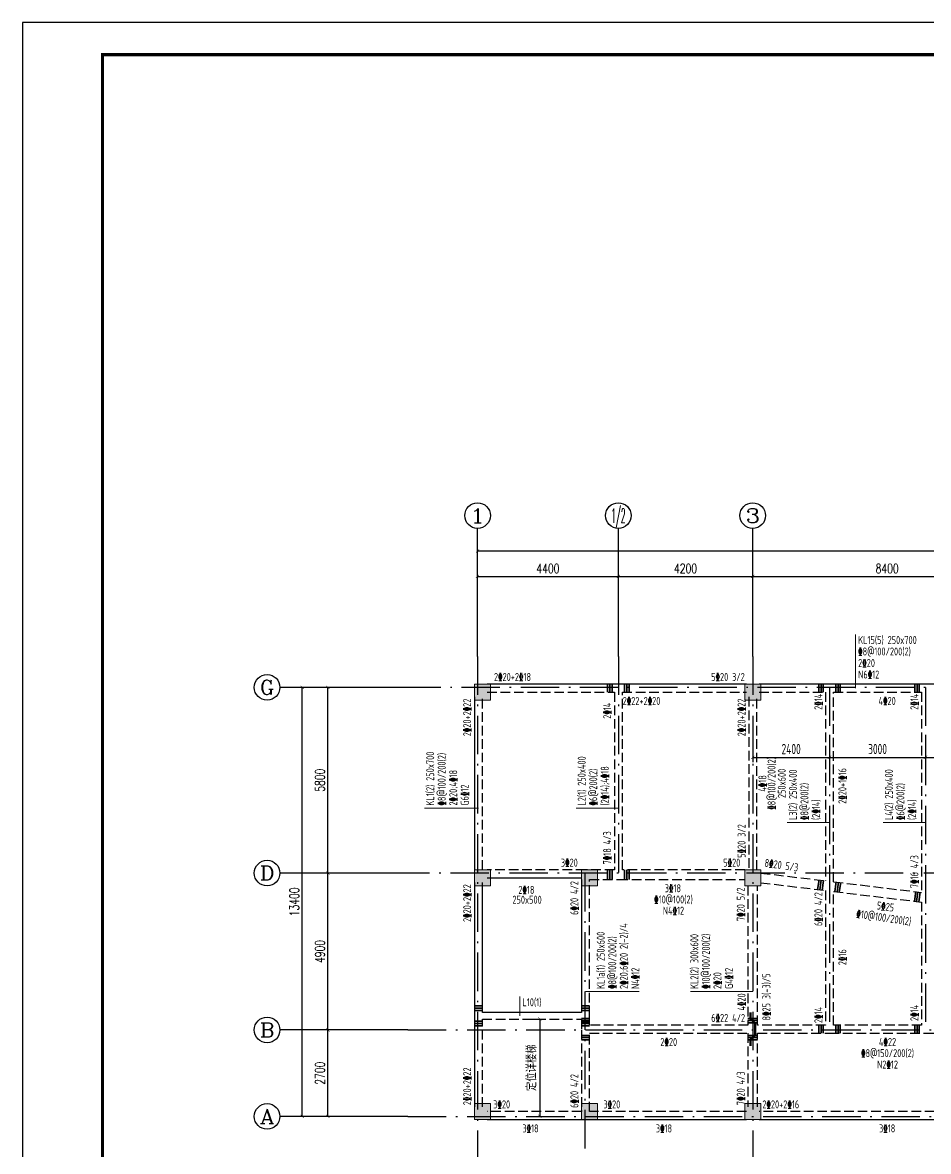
# Model space of a CAD drawing. Extents: x 169490 to 7584583, y -2399407 to 1374371.
# Drawn here: x 722202 to 750510, y 659948 to 695204 of the extents above; entities that cross this region are included whole.
import ezdxf
from ezdxf.enums import TextEntityAlignment as Align

# ---------------------------------------------------------------- set-up
doc = ezdxf.new("R2010")
doc.units = 0
doc.header["$LTSCALE"] = 100
doc.linetypes.add('D3轴线点划线', pattern=[18.5, 12, -3, 0.5, -3])
doc.linetypes.add('H3普通虚线', pattern=[4.2, 3, -1.2])
doc.layers.get('0').update_dxf_attribs({"linetype": 'CONTINUOUS'})
doc.layers.get('DEFPOINTS').update_dxf_attribs({"linetype": 'CONTINUOUS'})
for name, color, linetype in [('AXIS', 3, 'CONTINUOUS'), ('AXIS_TEXT', 4, 'CONTINUOUS'), ('C-AXIS(轴号)', 3, 'CONTINUOUS'), ('C-AXIS-T(字)', 7, 'CONTINUOUS'), ('C-DOTE', 8, 'D3轴线点划线'), ('S-BEAM-LINE1', 4, 'CONTINUOUS'), ('S-BEAM-LINE2', 4, 'H3普通虚线'), ('S-COLU-HATCH', 251, 'CONTINUOUS'), ('S-SLAB-DIM', 92, 'CONTINUOUS'), ('图框', 140, 'CONTINUOUS')]:
    doc.layers.add(name, color=color, linetype=linetype)
for name, color, linetype, lineweight in [('S-COLU-LINE1', 6, 'CONTINUOUS', 18), ('梁原位标注', 7, 'CONTINUOUS', 18), ('梁标注引线', 2, 'CONTINUOUS', 18), ('梁附加吊筋', 1, 'CONTINUOUS', 50), ('梁附加箍筋', 1, 'CONTINUOUS', 35)]:
    doc.layers.add(name, color=color, linetype=linetype, lineweight=lineweight)
doc.styles.add('_TCH_AXIS', font='COMPLEX', dxfattribs={"bigfont": 'GBCBIG'})
doc.styles.add('_TCH_DIM_T3', font='SIMPLEX.shx', dxfattribs={"width": 0.705882, "bigfont": 'GBCBIG.shx'})
doc.styles.add('BW_Rein', font='Tssdeng.shx', dxfattribs={"width": 0.7, "bigfont": 'hztxt.shx'})
doc.styles.add('COMPLEX', font='COMPLEX')
doc.styles.add('TSSD_Dimension', font='Tssdeng.shx', dxfattribs={"width": 0.7, "bigfont": 'tssdchn.shx'})
doc.dimstyles.new('_TCH_ARCH&&100', dxfattribs={"dimtxt": 297.5, "dimasz": 100, "dimexe": 250, "dimexo": 300, "dimgap": 100, "dimtad": 1, "dimdec": 0, "dimzin": 0, "dimdsep": 46, "dimtxsty": '_TCH_DIM_T3', "dimblk": 'ARCHTICK', "dimcen": 0.09, "dimclrt": 7, "dimazin": 2, "dimtfac": 1, "dimtdec": 0, "dimtix": 1, "dimtmove": 2, "dimatfit": 3, "dimfxl": 1, "dimtolj": 1, "dimtzin": 0, "dimarcsym": 0})
doc.dimstyles.new('TSSD_100_100$0', dxfattribs={"dimtxt": 320, "dimasz": 100, "dimexe": 150, "dimexo": 150, "dimgap": 100, "dimtad": 1, "dimdec": 0, "dimzin": 0, "dimdsep": 46, "dimtxsty": 'TSSD_Dimension', "dimblk": 'ARCHTICK', "dimcen": 0, "dimclrt": 7, "dimadec": 1, "dimazin": 0, "dimtfac": 1, "dimtdec": 0, "dimtix": 1, "dimtmove": 2, "dimatfit": 3, "dimldrblk": '_TSDBK', "dimfxl": 1, "dimtolj": 1, "dimtzin": 0, "dimarcsym": 0})

# ---------------------------------------------------------------- blocks, each defined once
blk = doc.blocks.new('_ARCHTICK')
at = {"const_width": 0.15}
blk.add_lwpolyline([(-0.5, -0.5), (0.5, 0.5)], dxfattribs=at)
blk = doc.blocks.new('*D1527')
at = {"layer": 'AXIS', "color": 0, "lineweight": -2, "transparency": 16777216}
for p, q in [((736420, 675706), (736420, 678956)), ((736420, 678706), (808320, 678706)), ((808320, 675706), (808320, 678956))]:
    blk.add_line(p, q, dxfattribs=at)
at = {"layer": 'DEFPOINTS', "color": 0, "transparency": 16777216}
for p in [(808320, 678706), (736420, 675406), (808320, 675406)]:
    blk.add_point(p, dxfattribs=at)
at = {"layer": 'AXIS', "color": 0, "lineweight": -2, "transparency": 16777216, "xscale": 100, "yscale": 100, "zscale": 100, "rotation": 180}
blk.add_blockref('_ARCHTICK', (736420, 678706), dxfattribs=at)
at = {"layer": 'AXIS', "color": 0, "lineweight": -2, "transparency": 16777216, "xscale": 100, "yscale": 100, "zscale": 100}
blk.add_blockref('_ARCHTICK', (808320, 678706), dxfattribs=at)
at = {"layer": 'AXIS', "color": 7, "transparency": 16777216, "insert": (772370, 678955), "char_height": 297.5, "attachment_point": 5, "style": '_TCH_DIM_T3'}
blk.add_mtext('\\A1;71900', dxfattribs=at)
blk = doc.blocks.new('*D1528')
at = {"layer": 'AXIS', "color": 0, "lineweight": -2, "transparency": 16777216}
for p, q in [((736420, 675706), (736420, 678156)), ((740820, 675706), (740820, 678156)), ((736420, 677906), (740820, 677906))]:
    blk.add_line(p, q, dxfattribs=at)
at = {"layer": 'DEFPOINTS', "color": 0, "transparency": 16777216}
for p in [(740820, 677906), (736420, 675406), (740820, 675406)]:
    blk.add_point(p, dxfattribs=at)
at = {"layer": 'AXIS', "color": 0, "lineweight": -2, "transparency": 16777216, "xscale": 100, "yscale": 100, "zscale": 100, "rotation": 180}
blk.add_blockref('_ARCHTICK', (736420, 677906), dxfattribs=at)
at = {"layer": 'AXIS', "color": 0, "lineweight": -2, "transparency": 16777216, "xscale": 100, "yscale": 100, "zscale": 100}
blk.add_blockref('_ARCHTICK', (740820, 677906), dxfattribs=at)
at = {"layer": 'AXIS', "color": 7, "transparency": 16777216, "insert": (738620, 678155), "char_height": 297.5, "attachment_point": 5, "style": '_TCH_DIM_T3'}
blk.add_mtext('\\A1;4400', dxfattribs=at)
blk = doc.blocks.new('*D1529')
at = {"layer": 'AXIS', "color": 0, "lineweight": -2, "transparency": 16777216}
for p, q in [((740820, 675706), (740820, 678156)), ((745020, 675706), (745020, 678156)), ((740820, 677906), (745020, 677906))]:
    blk.add_line(p, q, dxfattribs=at)
at = {"layer": 'DEFPOINTS', "color": 0, "transparency": 16777216}
for p in [(745020, 677906), (740820, 675406), (745020, 675406)]:
    blk.add_point(p, dxfattribs=at)
at = {"layer": 'AXIS', "color": 0, "lineweight": -2, "transparency": 16777216, "xscale": 100, "yscale": 100, "zscale": 100, "rotation": 180}
blk.add_blockref('_ARCHTICK', (740820, 677906), dxfattribs=at)
at = {"layer": 'AXIS', "color": 0, "lineweight": -2, "transparency": 16777216, "xscale": 100, "yscale": 100, "zscale": 100}
blk.add_blockref('_ARCHTICK', (745020, 677906), dxfattribs=at)
at = {"layer": 'AXIS', "color": 7, "transparency": 16777216, "insert": (742920, 678155), "char_height": 297.5, "attachment_point": 5, "style": '_TCH_DIM_T3'}
blk.add_mtext('\\A1;4200', dxfattribs=at)
blk = doc.blocks.new('*D1530')
at = {"layer": 'AXIS', "color": 0, "lineweight": -2, "transparency": 16777216}
for p, q in [((745020, 675706), (745020, 678156)), ((753420, 675706), (753420, 678156)), ((745020, 677906), (753420, 677906))]:
    blk.add_line(p, q, dxfattribs=at)
at = {"layer": 'DEFPOINTS', "color": 0, "transparency": 16777216}
for p in [(753420, 677906), (745020, 675406), (753420, 675406)]:
    blk.add_point(p, dxfattribs=at)
at = {"layer": 'AXIS', "color": 0, "lineweight": -2, "transparency": 16777216, "xscale": 100, "yscale": 100, "zscale": 100, "rotation": 180}
blk.add_blockref('_ARCHTICK', (745020, 677906), dxfattribs=at)
at = {"layer": 'AXIS', "color": 0, "lineweight": -2, "transparency": 16777216, "xscale": 100, "yscale": 100, "zscale": 100}
blk.add_blockref('_ARCHTICK', (753420, 677906), dxfattribs=at)
at = {"layer": 'AXIS', "color": 7, "transparency": 16777216, "insert": (749220, 678155), "char_height": 297.5, "attachment_point": 5, "style": '_TCH_DIM_T3'}
blk.add_mtext('\\A1;8400', dxfattribs=at)
blk = doc.blocks.new('*D1539')
at = {"layer": 'AXIS', "color": 0, "lineweight": -2, "transparency": 16777216}
for p, q in [((733943, 674442), (730693, 674442)), ((730943, 661042), (730943, 674442)), ((733943, 661042), (730693, 661042))]:
    blk.add_line(p, q, dxfattribs=at)
at = {"layer": 'DEFPOINTS', "color": 0, "transparency": 16777216}
for p in [(730943, 674442), (734243, 674442), (734243, 661042)]:
    blk.add_point(p, dxfattribs=at)
at = {"layer": 'AXIS', "color": 0, "lineweight": -2, "transparency": 16777216, "xscale": 100, "yscale": 100, "zscale": 100}
for p, rotation in [((730943, 674442), 90), ((730943, 661042), 270)]:
    blk.add_blockref('_ARCHTICK', p, dxfattribs=dict(at, rotation=rotation))
at = {"layer": 'AXIS', "color": 7, "transparency": 16777216, "insert": (730695, 667742), "char_height": 297.5, "attachment_point": 5, "rotation": 90, "style": '_TCH_DIM_T3'}
blk.add_mtext('\\A1;13400', dxfattribs=at)
blk = doc.blocks.new('*D1540')
at = {"layer": 'AXIS', "color": 0, "lineweight": -2, "transparency": 16777216}
for p, q in [((733943, 674442), (731493, 674442)), ((731743, 668642), (731743, 674442)), ((733943, 668642), (731493, 668642))]:
    blk.add_line(p, q, dxfattribs=at)
at = {"layer": 'DEFPOINTS', "color": 0, "transparency": 16777216}
for p in [(731743, 674442), (734243, 674442), (734243, 668642)]:
    blk.add_point(p, dxfattribs=at)
at = {"layer": 'AXIS', "color": 0, "lineweight": -2, "transparency": 16777216, "xscale": 100, "yscale": 100, "zscale": 100}
for p, rotation in [((731743, 674442), 90), ((731743, 668642), 270)]:
    blk.add_blockref('_ARCHTICK', p, dxfattribs=dict(at, rotation=rotation))
at = {"layer": 'AXIS', "color": 7, "transparency": 16777216, "insert": (731495, 671542), "char_height": 297.5, "attachment_point": 5, "rotation": 90, "style": '_TCH_DIM_T3'}
blk.add_mtext('\\A1;5800', dxfattribs=at)
blk = doc.blocks.new('*D1541')
at = {"layer": 'AXIS', "color": 0, "lineweight": -2, "transparency": 16777216}
for p, q in [((733943, 668642), (731493, 668642)), ((731743, 663742), (731743, 668642)), ((733943, 663742), (731493, 663742))]:
    blk.add_line(p, q, dxfattribs=at)
at = {"layer": 'DEFPOINTS', "color": 0, "transparency": 16777216}
for p in [(731743, 668642), (734243, 668642), (734243, 663742)]:
    blk.add_point(p, dxfattribs=at)
at = {"layer": 'AXIS', "color": 0, "lineweight": -2, "transparency": 16777216, "xscale": 100, "yscale": 100, "zscale": 100}
for p, rotation in [((731743, 668642), 90), ((731743, 663742), 270)]:
    blk.add_blockref('_ARCHTICK', p, dxfattribs=dict(at, rotation=rotation))
at = {"layer": 'AXIS', "color": 7, "transparency": 16777216, "insert": (731495, 666192), "char_height": 297.5, "attachment_point": 5, "rotation": 90, "style": '_TCH_DIM_T3'}
blk.add_mtext('\\A1;4900', dxfattribs=at)
blk = doc.blocks.new('*D1542')
at = {"layer": 'AXIS', "color": 0, "lineweight": -2, "transparency": 16777216}
for p, q in [((733943, 663742), (731493, 663742)), ((731743, 661042), (731743, 663742)), ((733943, 661042), (731493, 661042))]:
    blk.add_line(p, q, dxfattribs=at)
at = {"layer": 'DEFPOINTS', "color": 0, "transparency": 16777216}
for p in [(731743, 663742), (734243, 663742), (734243, 661042)]:
    blk.add_point(p, dxfattribs=at)
at = {"layer": 'AXIS', "color": 0, "lineweight": -2, "transparency": 16777216, "xscale": 100, "yscale": 100, "zscale": 100}
for p, rotation in [((731743, 663742), 90), ((731743, 661042), 270)]:
    blk.add_blockref('_ARCHTICK', p, dxfattribs=dict(at, rotation=rotation))
at = {"layer": 'AXIS', "color": 7, "transparency": 16777216, "insert": (731495, 662392), "char_height": 297.5, "attachment_point": 5, "rotation": 90, "style": '_TCH_DIM_T3'}
blk.add_mtext('\\A1;2700', dxfattribs=at)
blk = doc.blocks.new('_AXISO')
blk.add_circle((0, 0), 0.5)
at = {"layer": 'AXIS_TEXT', "style": 'COMPLEX', "width": 1.041667}
blk.add_attdef('A', text='', height=0.56, dxfattribs=at).set_placement((-0.25, -0.28), (0.25, -0.28), align=Align.FIT)
blk = doc.blocks.new('*D72')
at = {"layer": 'DEFPOINTS', "color": 0, "ltscale": 10, "transparency": 16777216}
for p in [(737853, 664082), (737853, 661042), (738363, 661042)]:
    blk.add_point(p, dxfattribs=at)
at = {"layer": 'S-SLAB-DIM', "color": 0, "lineweight": -2, "ltscale": 10, "transparency": 16777216}
for p, q in [((738003, 664082), (738513, 664082)), ((738363, 664082), (738363, 661042)), ((738003, 661042), (738513, 661042))]:
    blk.add_line(p, q, dxfattribs=at)
at = {"layer": 'S-SLAB-DIM', "color": 0, "lineweight": -2, "ltscale": 10, "transparency": 16777216, "xscale": 100, "yscale": 100, "zscale": 100}
for p, rotation in [((738363, 664082), 90), ((738363, 661042), 270)]:
    blk.add_blockref('_ARCHTICK', p, dxfattribs=dict(at, rotation=rotation))
at = {"layer": 'S-SLAB-DIM', "color": 7, "ltscale": 10, "transparency": 16777216, "insert": (738103, 662562), "char_height": 320, "attachment_point": 5, "rotation": 90, "style": 'TSSD_Dimension'}
blk.add_mtext('\\A1;定位详楼梯', dxfattribs=at)
blk = doc.blocks.new('_TSDBK')
blk.add_line((-1, 0), (0, 0))
at = {"const_width": 0.5}
blk.add_lwpolyline([(-0.7, -0.7), (0.7, 0.7)], dxfattribs=at)
blk = doc.blocks.new('*D88')
at = {"layer": 'DEFPOINTS', "color": 0, "ltscale": 10, "transparency": 16777216}
for p in [(750420, 673113), (753420, 673113), (753420, 672255)]:
    blk.add_point(p, dxfattribs=at)
at = {"layer": 'S-SLAB-DIM', "color": 0, "lineweight": -2, "ltscale": 10, "transparency": 16777216}
for p, q in [((750420, 672963), (750420, 672105)), ((753420, 672963), (753420, 672105)), ((750420, 672255), (753420, 672255))]:
    blk.add_line(p, q, dxfattribs=at)
at = {"layer": 'S-SLAB-DIM', "color": 0, "lineweight": -2, "ltscale": 10, "transparency": 16777216, "xscale": 100, "yscale": 100, "zscale": 100, "rotation": 180}
blk.add_blockref('_ARCHTICK', (750420, 672255), dxfattribs=at)
at = {"layer": 'S-SLAB-DIM', "color": 0, "lineweight": -2, "ltscale": 10, "transparency": 16777216, "xscale": 100, "yscale": 100, "zscale": 100}
blk.add_blockref('_ARCHTICK', (753420, 672255), dxfattribs=at)
at = {"layer": 'S-SLAB-DIM', "color": 7, "ltscale": 10, "transparency": 16777216, "insert": (751920, 672515), "char_height": 320, "attachment_point": 5, "style": 'TSSD_Dimension'}
blk.add_mtext('\\A1;3000', dxfattribs=at)
blk = doc.blocks.new('*D89')
at = {"layer": 'DEFPOINTS', "color": 0, "ltscale": 10, "transparency": 16777216}
for p in [(747420, 673113), (750420, 673113), (750420, 672255)]:
    blk.add_point(p, dxfattribs=at)
at = {"layer": 'S-SLAB-DIM', "color": 0, "lineweight": -2, "ltscale": 10, "transparency": 16777216}
for p, q in [((747420, 672963), (747420, 672105)), ((750420, 672963), (750420, 672105)), ((747420, 672255), (750420, 672255))]:
    blk.add_line(p, q, dxfattribs=at)
at = {"layer": 'S-SLAB-DIM', "color": 0, "lineweight": -2, "ltscale": 10, "transparency": 16777216, "xscale": 100, "yscale": 100, "zscale": 100, "rotation": 180}
blk.add_blockref('_ARCHTICK', (747420, 672255), dxfattribs=at)
at = {"layer": 'S-SLAB-DIM', "color": 0, "lineweight": -2, "ltscale": 10, "transparency": 16777216, "xscale": 100, "yscale": 100, "zscale": 100}
blk.add_blockref('_ARCHTICK', (750420, 672255), dxfattribs=at)
at = {"layer": 'S-SLAB-DIM', "color": 7, "ltscale": 10, "transparency": 16777216, "insert": (748920, 672515), "char_height": 320, "attachment_point": 5, "style": 'TSSD_Dimension'}
blk.add_mtext('\\A1;3000', dxfattribs=at)
blk = doc.blocks.new('*D90')
at = {"layer": 'DEFPOINTS', "color": 0, "ltscale": 10, "transparency": 16777216}
for p in [(745020, 673113), (747420, 673113), (747420, 672255)]:
    blk.add_point(p, dxfattribs=at)
at = {"layer": 'S-SLAB-DIM', "color": 0, "lineweight": -2, "ltscale": 10, "transparency": 16777216}
for p, q in [((745020, 672963), (745020, 672105)), ((747420, 672963), (747420, 672105)), ((745020, 672255), (747420, 672255))]:
    blk.add_line(p, q, dxfattribs=at)
at = {"layer": 'S-SLAB-DIM', "color": 0, "lineweight": -2, "ltscale": 10, "transparency": 16777216, "xscale": 100, "yscale": 100, "zscale": 100, "rotation": 180}
blk.add_blockref('_ARCHTICK', (745020, 672255), dxfattribs=at)
at = {"layer": 'S-SLAB-DIM', "color": 0, "lineweight": -2, "ltscale": 10, "transparency": 16777216, "xscale": 100, "yscale": 100, "zscale": 100}
blk.add_blockref('_ARCHTICK', (747420, 672255), dxfattribs=at)
at = {"layer": 'S-SLAB-DIM', "color": 7, "ltscale": 10, "transparency": 16777216, "insert": (746220, 672515), "char_height": 320, "attachment_point": 5, "style": 'TSSD_Dimension'}
blk.add_mtext('\\A1;2400', dxfattribs=at)

msp = doc.modelspace()

# ---------------------------------------------------------------- hatches: boundary and pattern name
at = {"layer": 'S-COLU-HATCH', "ltscale": 10}
h = msp.add_hatch(color=256, dxfattribs=at)
h.dxf.hatch_style = 1
h.paths.add_polyline_path([(736819.7, 674541.7), (736319.7, 674541.7), (736319.7, 674041.7), (736819.7, 674041.7)])
h = msp.add_hatch(color=256, dxfattribs=at)
h.dxf.hatch_style = 1
h.paths.add_polyline_path([(744769.7, 674541.7), (745269.7, 674541.7), (745269.7, 674041.7), (744769.7, 674041.7)])
h = msp.add_hatch(color=256, dxfattribs=at)
h.dxf.hatch_style = 1
h.paths.add_polyline_path([(736319.7, 668741.7), (736819.7, 668741.7), (736819.7, 668241.7), (736319.7, 668241.7)])
h = msp.add_hatch(color=256, dxfattribs=at)
h.dxf.hatch_style = 1
h.paths.add_polyline_path([(739668.7, 668741.7), (740168.7, 668741.7), (740168.7, 668241.7), (739668.7, 668241.7)])
h = msp.add_hatch(color=256, dxfattribs=at)
h.dxf.hatch_style = 1
h.paths.add_polyline_path([(744769.7, 668741.7), (745269.7, 668741.7), (745269.7, 668241.7), (744769.7, 668241.7)])
h = msp.add_hatch(color=256, dxfattribs=at)
h.dxf.hatch_style = 1
h.paths.add_polyline_path([(736319.7, 661441.7), (736819.7, 661441.7), (736819.7, 660941.7), (736319.7, 660941.7)])
h = msp.add_hatch(color=256, dxfattribs=at)
h.dxf.hatch_style = 1
h.paths.add_polyline_path([(739668.7, 661441.7), (740168.7, 661441.7), (740168.7, 660941.7), (739668.7, 660941.7)])
h = msp.add_hatch(color=256, dxfattribs=at)
h.dxf.hatch_style = 1
h.paths.add_polyline_path([(744769.7, 661441.7), (745269.7, 661441.7), (745269.7, 660941.7), (744769.7, 660941.7)])

# ---------------------------------------------------------------- linework, layer by layer
at = {"ltscale": 10}
msp.add_lwpolyline([(819306.7, 694204.3), (724701.8, 694204.3), (724701.8, 636804.3), (819306.7, 636804.3)], close=True, dxfattribs=at)
at = {"layer": 'C-AXIS(轴号)'}
for p, q in [((736419.7, 675405.9), (736419.7, 679405.9)), ((740819.7, 675405.9), (740819.7, 679405.9)), ((745019.7, 675405.9), (745019.7, 679405.9)), ((734243.4, 674441.7), (730243.4, 674441.7)), ((734243.4, 668641.7), (730243.4, 668641.7)), ((734243.4, 663741.7), (730243.4, 663741.7)), ((734243.4, 661041.7), (730243.4, 661041.7))]:
    msp.add_line(p, q, dxfattribs=at)
at = {"layer": 'C-DOTE'}
for p, q in [((736419.7, 675405.9), (736419.7, 658841.9)), ((740819.7, 675405.9), (740819.7, 668641.7)), ((745019.7, 675405.9), (745019.7, 658841.9)), ((770419.7, 674441.7), (734243.4, 674441.7)), ((747419.7, 674441.7), (747419.7, 663741.7)), ((750419.7, 674441.7), (750419.7, 663741.7)), ((753419.7, 668641.7), (734243.4, 668641.7)), ((739769.7, 668641.7), (739769.7, 658841.9)), ((734243.4, 663741.7), (770419.7, 663741.7)), ((734243.4, 661041.7), (812019.7, 661041.7))]:
    msp.add_line(p, q, dxfattribs=at)
at = {"layer": 'S-BEAM-LINE1'}
for p, q in [((740819.7, 674541.7), (736719.7, 674541.7)), ((744819.7, 674541.7), (740819.7, 674541.7)), ((747419.7, 674541.7), (745219.7, 674541.7)), ((750419.7, 674541.7), (747419.7, 674541.7)), ((753219.7, 674541.7), (750419.7, 674541.7)), ((736319.7, 674141.7), (736319.7, 668741.7)), ((736719.7, 668491.7), (739669.7, 668491.7)), ((736319.7, 668341.7), (736319.7, 664181.7)), ((736569.7, 664281.7), (736569.7, 668341.7)), ((739669.7, 668441.7), (739669.7, 664281.7)), ((739669.7, 664281.7), (736569.7, 664281.7)), ((736319.7, 664181.7), (736319.7, 661341.7)), ((736719.7, 660941.7), (739794.7, 660941.7)), ((739794.7, 660941.7), (744819.7, 660941.7)), ((745219.7, 660941.7), (753219.7, 660941.7))]:
    msp.add_line(p, q, dxfattribs=at)
at = {"layer": 'S-BEAM-LINE2'}
for p, q in [((736569.7, 668741.7), (736569.7, 674141.7)), ((736719.7, 674291.7), (740694.7, 674291.7)), ((740694.7, 674291.7), (740694.7, 668741.7)), ((740944.7, 674291.7), (744819.7, 674291.7)), ((740944.7, 668741.7), (740944.7, 674291.7)), ((744894.7, 674141.7), (744894.7, 668741.7)), ((745144.7, 668741.7), (745144.7, 674141.7)), ((745219.7, 674291.7), (747294.7, 674291.7)), ((747294.7, 674291.7), (747294.7, 668399.3)), ((747544.7, 674291.7), (750294.7, 674291.7)), ((747544.7, 668369.3), (747544.7, 674291.7)), ((750294.7, 674291.7), (750294.7, 668038.6)), ((739794.7, 668741.7), (736719.7, 668741.7)), ((740694.7, 668741.7), (739794.7, 668741.7)), ((744769.7, 668741.7), (740944.7, 668741.7)), ((745269.7, 668642.8), (747294.7, 668399.3)), ((739919.7, 668441.7), (740819.7, 668441.7)), ((739919.7, 664181.7), (739919.7, 668441.7)), ((740819.7, 668441.7), (744769.7, 668441.7)), ((744869.7, 668241.7), (744869.7, 663891.7)), ((745169.7, 663891.7), (745169.7, 668241.7)), ((745269.7, 668340.7), (747294.7, 668097.2)), ((747544.7, 668369.3), (750294.7, 668038.6)), ((747294.7, 668097.2), (747294.7, 663891.7)), ((747544.7, 663891.7), (747544.7, 668067.1)), ((747544.7, 668067.1), (750294.7, 667736.4)), ((750294.7, 667736.4), (750294.7, 663891.7)), ((736569.7, 661341.7), (736569.7, 664081.7)), ((736569.7, 664081.7), (739669.7, 664081.7)), ((739669.7, 664081.7), (739669.7, 663741.7)), ((739919.7, 663891.7), (739919.7, 664181.7)), ((744869.7, 663891.7), (739919.7, 663891.7)), ((747294.7, 663891.7), (745169.7, 663891.7)), ((750294.7, 663891.7), (747544.7, 663891.7)), ((739669.7, 663741.7), (739669.7, 661191.7)), ((739919.7, 661191.7), (739919.7, 663641.7)), ((739919.7, 663641.7), (744869.7, 663641.7)), ((744869.7, 663641.7), (744869.7, 661341.7)), ((745169.7, 663641.7), (747419.7, 663641.7)), ((745169.7, 661341.7), (745169.7, 663641.7)), ((747419.7, 663641.7), (750419.7, 663641.7)), ((750419.7, 663641.7), (753269.7, 663641.7)), ((739669.7, 661191.7), (736719.7, 661191.7)), ((744819.7, 661191.7), (739919.7, 661191.7)), ((753219.7, 661191.7), (745219.7, 661191.7))]:
    msp.add_line(p, q, dxfattribs=at)
at = {"layer": 'S-COLU-LINE1'}
for points in [[(736319.7, 674541.7), (736819.7, 674541.7), (736819.7, 674041.7), (736319.7, 674041.7)], [(744769.7, 674541.7), (745269.7, 674541.7), (745269.7, 674041.7), (744769.7, 674041.7)], [(736319.7, 668741.7), (736819.7, 668741.7), (736819.7, 668241.7), (736319.7, 668241.7)], [(739668.7, 668741.7), (740168.7, 668741.7), (740168.7, 668241.7), (739668.7, 668241.7)], [(744769.7, 668741.7), (745269.7, 668741.7), (745269.7, 668241.7), (744769.7, 668241.7)], [(736319.7, 661441.7), (736819.7, 661441.7), (736819.7, 660941.7), (736319.7, 660941.7)], [(739668.7, 661441.7), (740168.7, 661441.7), (740168.7, 660941.7), (739668.7, 660941.7)], [(744769.7, 661441.7), (745269.7, 661441.7), (745269.7, 660941.7), (744769.7, 660941.7)]]:
    msp.add_lwpolyline(points, close=True, dxfattribs=at)
at = {"layer": '图框'}
msp.add_lwpolyline([(722201.8, 635804.3), (827301.8, 635804.3), (827301.8, 695204.3), (722201.8, 695204.3)], close=True, dxfattribs=at)
at = {"layer": '图框', "const_width": 100}
msp.add_lwpolyline([(724701.8, 636804.3), (826301.8, 636804.3), (826301.8, 694204.3), (724701.8, 694204.3)], close=True, dxfattribs=at)
at = {"layer": '梁标注引线'}
for p, q in [((748234.1, 674416.7), (748234.1, 676096.7)), ((736444.7, 670669.2), (734764.7, 670669.2)), ((740819.7, 670669.2), (739499.7, 670669.2)), ((747419.7, 670218.3), (746099.7, 670218.3)), ((750419.7, 670218.3), (749099.7, 670218.3)), ((739794.7, 664940.9), (741474.7, 664940.9)), ((745019.7, 664940.9), (743069.9, 664940.9)), ((737743.3, 664181.7), (737743.3, 664781.7))]:
    msp.add_line(p, q, dxfattribs=at)
at = {"layer": '梁附加吊筋', "lineweight": 50}
msp.add_lwpolyline([(744944.7, 663241.7), (744944.7, 663441.7), (745094.7, 663591.7), (745094.7, 663941.7), (744944.7, 664091.7), (744944.7, 664291.7)], dxfattribs=at)
at = {"layer": '梁附加箍筋', "lineweight": 35}
for p, q in [((740484.7, 674291.7), (740484.7, 674541.7)), ((740554.7, 674291.7), (740554.7, 674541.7)), ((740624.7, 674291.7), (740624.7, 674541.7)), ((741014.7, 674291.7), (741014.7, 674541.7)), ((741084.7, 674291.7), (741084.7, 674541.7)), ((741154.7, 674291.7), (741154.7, 674541.7)), ((747084.7, 674291.7), (747084.7, 674541.7)), ((747154.7, 674291.7), (747154.7, 674541.7)), ((747224.7, 674291.7), (747224.7, 674541.7)), ((747614.7, 674291.7), (747614.7, 674541.7)), ((747684.7, 674291.7), (747684.7, 674541.7)), ((747754.7, 674291.7), (747754.7, 674541.7)), ((750084.7, 674291.7), (750084.7, 674541.7)), ((750154.7, 674291.7), (750154.7, 674541.7)), ((750224.7, 674291.7), (750224.7, 674541.7)), ((740484.7, 668441.7), (740484.7, 668741.7)), ((740554.7, 668441.7), (740554.7, 668741.7)), ((740624.7, 668441.7), (740624.7, 668741.7)), ((741014.7, 668441.7), (741014.7, 668741.7)), ((741084.7, 668441.7), (741084.7, 668741.7)), ((741154.7, 668441.7), (741154.7, 668741.7)), ((747047, 668130.9), (747091.1, 668427.6)), ((747116.2, 668120.6), (747160.4, 668417.3)), ((747185.4, 668110.3), (747229.6, 668407)), ((747585.5, 668066.1), (747629.7, 668362.9)), ((747654.8, 668055.8), (747698.9, 668352.6)), ((747724, 668045.5), (747768.2, 668342.3)), ((750069.7, 667767.4), (750113.8, 668064.1)), ((750138.9, 667757.1), (750183.1, 668053.8)), ((750208.2, 667746.8), (750252.3, 668043.5)), ((736569.7, 664491.7), (736319.7, 664491.7)), ((736569.7, 664421.7), (736319.7, 664421.7)), ((736569.7, 664351.7), (736319.7, 664351.7)), ((739919.7, 664491.7), (739669.7, 664491.7)), ((739919.7, 664421.7), (739669.7, 664421.7)), ((739919.7, 664351.7), (739669.7, 664351.7)), ((736569.7, 664011.7), (736319.7, 664011.7)), ((736569.7, 663941.7), (736319.7, 663941.7)), ((739919.7, 664101.7), (739669.7, 664101.7)), ((739919.7, 664031.7), (739669.7, 664031.7)), ((739919.7, 664011.7), (739669.7, 664011.7)), ((739919.7, 663961.7), (739669.7, 663961.7)), ((739919.7, 663941.7), (739669.7, 663941.7)), ((745169.7, 664101.7), (744869.7, 664101.7)), ((745169.7, 664031.7), (744869.7, 664031.7)), ((745169.7, 663961.7), (744869.7, 663961.7)), ((747084.7, 663641.7), (747084.7, 663891.7)), ((747154.7, 663641.7), (747154.7, 663891.7)), ((747224.7, 663641.7), (747224.7, 663891.7)), ((747614.7, 663641.7), (747614.7, 663891.7)), ((747684.7, 663641.7), (747684.7, 663891.7)), ((747754.7, 663641.7), (747754.7, 663891.7)), ((750084.7, 663641.7), (750084.7, 663891.7)), ((750154.7, 663641.7), (750154.7, 663891.7)), ((750224.7, 663641.7), (750224.7, 663891.7)), ((736569.7, 663871.7), (736319.7, 663871.7)), ((739919.7, 663871.7), (739669.7, 663871.7)), ((739919.7, 663571.7), (739669.7, 663571.7)), ((745169.7, 663571.7), (744869.7, 663571.7)), ((739919.7, 663501.7), (739669.7, 663501.7)), ((739919.7, 663431.7), (739669.7, 663431.7)), ((745169.7, 663501.7), (744869.7, 663501.7)), ((745169.7, 663431.7), (744869.7, 663431.7))]:
    msp.add_line(p, q, dxfattribs=at)

# ---------------------------------------------------------------- block references
at = {"layer": 'C-AXIS(轴号)'}
ref = msp.add_blockref('_AXISO', (736419.7, 679805.9), dxfattribs=dict(at, xscale=800, yscale=800, zscale=800))
ref.add_attrib('A', '1', dxfattribs={"layer": 'C-AXIS-T(字)', "height": 452.5, "style": '_TCH_AXIS', "width": 2.333333}).set_placement((736193.4, 679579.6), (736646, 679579.6), align=Align.FIT)
ref = msp.add_blockref('_AXISO', (740819.7, 679805.9), dxfattribs=dict(at, xscale=800, yscale=800, zscale=800))
ref.add_attrib('A', '1/2', dxfattribs={"layer": 'C-AXIS-T(字)', "height": 452.55, "style": '_TCH_AXIS', "width": 0.411765}).set_placement((740593.4, 679579.6), (741046, 679579.6), align=Align.FIT)
ref = msp.add_blockref('_AXISO', (745019.7, 679805.9), dxfattribs=dict(at, xscale=800, yscale=800, zscale=800))
ref.add_attrib('A', '3', dxfattribs={"layer": 'C-AXIS-T(字)', "height": 452.5, "style": '_TCH_AXIS', "width": 1.5}).set_placement((744793.4, 679579.6), (745246, 679579.6), align=Align.FIT)
ref = msp.add_blockref('_AXISO', (729843.4, 674441.7), dxfattribs=dict(at, xscale=800, yscale=800, zscale=800))
ref.add_attrib('A', 'G', dxfattribs={"layer": 'C-AXIS-T(字)', "height": 452.5, "style": '_TCH_AXIS', "width": 1.166667}).set_placement((729617.1, 674215.5), (730069.7, 674215.5), align=Align.FIT)
ref = msp.add_blockref('_AXISO', (729843.4, 668641.7), dxfattribs=dict(at, xscale=800, yscale=800, zscale=800))
ref.add_attrib('A', 'D', dxfattribs={"layer": 'C-AXIS-T(字)', "height": 452.5, "style": '_TCH_AXIS', "width": 1.235294}).set_placement((729617.1, 668415.5), (730069.7, 668415.5), align=Align.FIT)
ref = msp.add_blockref('_AXISO', (729843.4, 663741.7), dxfattribs=dict(at, xscale=800, yscale=800, zscale=800))
ref.add_attrib('A', 'B', dxfattribs={"layer": 'C-AXIS-T(字)', "height": 452.5, "style": '_TCH_AXIS', "width": 1.235294}).set_placement((729617.1, 663515.5), (730069.7, 663515.5), align=Align.FIT)
ref = msp.add_blockref('_AXISO', (729843.4, 661041.7), dxfattribs=dict(at, xscale=800, yscale=800, zscale=800))
ref.add_attrib('A', 'A', dxfattribs={"layer": 'C-AXIS-T(字)', "height": 452.5, "style": '_TCH_AXIS', "width": 1.166667}).set_placement((729617.1, 660815.5), (730069.7, 660815.5), align=Align.FIT)

# ---------------------------------------------------------------- texts
at = {"layer": '梁原位标注', "style": 'BW_Rein', "width": 0.65}
for s, p in [('2%%13220+2%%13218', (738090.5, 674641.7)), ('5%%13220 3/2', (744769.7, 674641.7)), ('5%%13220', (744631.1, 668841.7)), ('6%%13222 4/2', (744780, 663991.7))]:
    msp.add_text(s, height=250, dxfattribs=at).set_placement(p, align=Align.RIGHT)
for s, p in [('2%%13222+2%%13220', (741544.2, 673891.7)), ('4%%13220', (749219.7, 673891.7)), ('2%%13218', (737947.2, 667991.7)), ('3%%13218', (742523.5, 668041.7)), ('250x500', (737967, 667684.4)), ('%%13210@100(2)', (742543.3, 667691.7)), ('N4%%13212', (742543.3, 667341.7)), ('2%%13220', (742394.7, 663241.7)), ('%%1328@150/200(2)', (749232.2, 662891.7)), ('4%%13222', (749232.2, 663241.7)), ('N2%%13212', (749232.2, 662535.6)), ('3%%13218', (738074.4, 660541.7)), ('3%%13218', (742245.2, 660541.7)), ('3%%13218', (749219.7, 660541.7))]:
    msp.add_text(s, height=250, dxfattribs=at).set_placement(p, align=Align.CENTER)
for s, p in [('2%%13214', (747194.7, 674241.7)), ('2%%13214', (750194.7, 674241.7)), ('2%%13220+2%%13222', (736219.7, 674091.7)), ('2%%13214', (740594.7, 673963.6)), ('2%%13220+2%%13222', (744794.7, 674091.7)), ('2%%13220+2%%13222', (736219.7, 668291.7)), ('6%%13220 4/2', (739569.7, 668391.7)), ('7%%13220 5/2', (744769.7, 668191.7)), ('6%%13220 4/2', (747194.7, 668044.9)), ('4%%13220', (744794.7, 664884.3)), ('2%%13214', (747194.7, 664458.8)), ('6%%13220 4/2', (739569.7, 662364))]:
    msp.add_text(s, height=250, rotation=90, dxfattribs=at).set_placement(p, align=Align.RIGHT)
for s, rotation, p in [('%%1328@100/200(2)', 90, (745732.5, 671441.7)), ('4%%13218', 90, (745447.6, 671441.7)), ('250x600', 90, (746052.3, 671441.7)), ('2%%13220+1%%13216', 90, (747944.7, 671363.2)), ('%%13210@100/200(2)', 351.53595, (749096.8, 667125.1)), ('5%%13225', 351.53595, (749148.3, 667471.3)), ('2%%13216', 90, (747944.7, 666013.2)), ('8%%13225 3(-3)/5', 90, (745569.7, 664771.9))]:
    msp.add_text(s, height=250, rotation=rotation, dxfattribs=at).set_placement(p, align=Align.CENTER)
for s, rotation, p in [('5%%13220 3/2', 90, (744794.7, 669118)), ('7%%13218 4/3', 90, (740594.7, 668911.4)), ('8%%13220 5/3', 351.53595, (745372.3, 668842)), ('7%%13216 4/3', 90, (750194.7, 668169.6)), ('2%%13214', 90, (750194.7, 664020.6)), ('2%%13220+2%%13222', 90, (736219.7, 661391.7)), ('7%%13220 4/3', 90, (744769.7, 661391.7))]:
    msp.add_text(s, height=250, rotation=rotation, dxfattribs=at).set_placement(p)
for s, p in [('3%%13220', (739023.4, 668841.7)), ('3%%13220', (736909.5, 661291.7)), ('3%%13220', (740351.6, 661291.7)), ('2%%13220+2%%13216', (745320.1, 661291.7))]:
    msp.add_text(s, height=250, dxfattribs=at).set_placement(p)
at = {"layer": '梁标注引线', "color": 3, "style": 'BW_Rein', "width": 0.65}
for s, p in [('KL15(5) 250x700', (748314.1, 675796.7)), ('L10(1)', (737823.3, 664481.7))]:
    msp.add_text(s, height=250, dxfattribs=at).set_placement(p)
at = {"layer": '梁标注引线', "style": 'BW_Rein', "width": 0.65}
for s, p in [('%%1328@100/200(2)', (748314.1, 675436.7)), ('2%%13220', (748314.1, 675076.7)), ('N6%%13212', (748314.1, 674716.7))]:
    msp.add_text(s, height=250, dxfattribs=at).set_placement(p)
at = {"layer": '梁标注引线', "color": 3, "style": 'BW_Rein', "width": 0.65}
for s, p in [('KL1(2) 250x700', (735064.7, 670749.2)), ('L2(1) 250x400', (739799.7, 670749.2)), ('L3(2) 250x400', (746399.7, 670298.3)), ('L4(2) 250x400', (749399.7, 670298.3)), ('KL1a(1) 250x600', (740394.7, 665020.9)), ('KL2(2) 300x600', (743319.9, 665020.9))]:
    msp.add_text(s, height=250, rotation=90, dxfattribs=at).set_placement(p)
at = {"layer": '梁标注引线', "style": 'BW_Rein', "width": 0.65}
for s, p in [('%%1328@100/200(2)', (735424.7, 670749.2)), ('2%%13220;4%%13218', (735784.7, 670749.2)), ('%%1326@200(2)', (740159.7, 670749.2)), ('(2%%13214);4%%13218', (740519.7, 670749.2)), ('G6%%13212', (736144.7, 670749.2)), ('%%1328@200(2)', (746759.7, 670298.3)), ('%%1326@200(2)', (749759.7, 670298.3)), ('(2%%13214)', (747119.7, 670298.3)), ('(2%%13214)', (750119.7, 670298.3)), ('2%%13220;6%%13220 2(-2)/4', (741114.7, 665020.9)), ('%%1328@100/200(2)', (740754.7, 665020.9)), ('%%13210@100/200(2)', (743679.9, 665020.9)), ('N4%%13212', (741474.7, 665020.9)), ('2%%13220', (744039.9, 665020.9)), ('G4%%13212', (744399.9, 665020.9))]:
    msp.add_text(s, height=250, rotation=90, dxfattribs=at).set_placement(p)

# ---------------------------------------------------------------- dimensions: what is measured, and where the dimension line sits
at = {"layer": 'AXIS'}
for p1, p2, distance, picture, middle in [((736419.7, 675405.9), (808319.7, 675405.9), 3300, '*D1527', (772369.7, 678954.7)), ((736419.7, 675405.9), (740819.7, 675405.9), 2500, '*D1528', (738619.7, 678154.7)), ((740819.7, 675405.9), (745019.7, 675405.9), 2500, '*D1529', (742919.7, 678154.7)), ((745019.7, 675405.9), (753419.7, 675405.9), 2500, '*D1530', (749219.7, 678154.7)), ((734243.4, 661041.7), (734243.4, 674441.7), 3300, '*D1539', (730694.6, 667741.7)), ((734243.4, 668641.7), (734243.4, 674441.7), 2500, '*D1540', (731494.6, 671541.7)), ((734243.4, 663741.7), (734243.4, 668641.7), 2500, '*D1541', (731494.6, 666191.7)), ((734243.4, 661041.7), (734243.4, 663741.7), 2500, '*D1542', (731494.6, 662391.7))]:
    dim = msp.add_aligned_dim(p1=p1, p2=p2, distance=distance, dimstyle='_TCH_ARCH&&100', dxfattribs=at)
    dim.commit()
    dim.dimension.update_dxf_attribs({"geometry": picture, "text_midpoint": middle})
at = {"layer": 'S-SLAB-DIM', "ltscale": 10}
for base, p1, p2, picture, middle in [((747419.7, 672255.1), (745019.7, 673112.6), (747419.7, 673112.6), '*D90', (746219.7, 672515.1)), ((750419.7, 672255.1), (747419.7, 673112.6), (750419.7, 673112.6), '*D89', (748919.7, 672515.1)), ((753419.7, 672255.1), (750419.7, 673112.6), (753419.7, 673112.6), '*D88', (751919.7, 672515.1))]:
    dim = msp.add_linear_dim(base=base, p1=p1, p2=p2, dimstyle='TSSD_100_100$0', dxfattribs=at)
    dim.commit()
    dim.dimension.update_dxf_attribs({"geometry": picture, "text_midpoint": middle})
dim = msp.add_linear_dim(base=(738362.7, 661041.7), p1=(737853.4, 664081.7), p2=(737853.4, 661041.7), angle=90, text='定位详楼梯', dimstyle='TSSD_100_100$0', dxfattribs=at)
dim.commit()
dim.dimension.update_dxf_attribs({"geometry": '*D72', "text_midpoint": (738102.7, 662561.7)})

doc.saveas('drawing.dxf')
